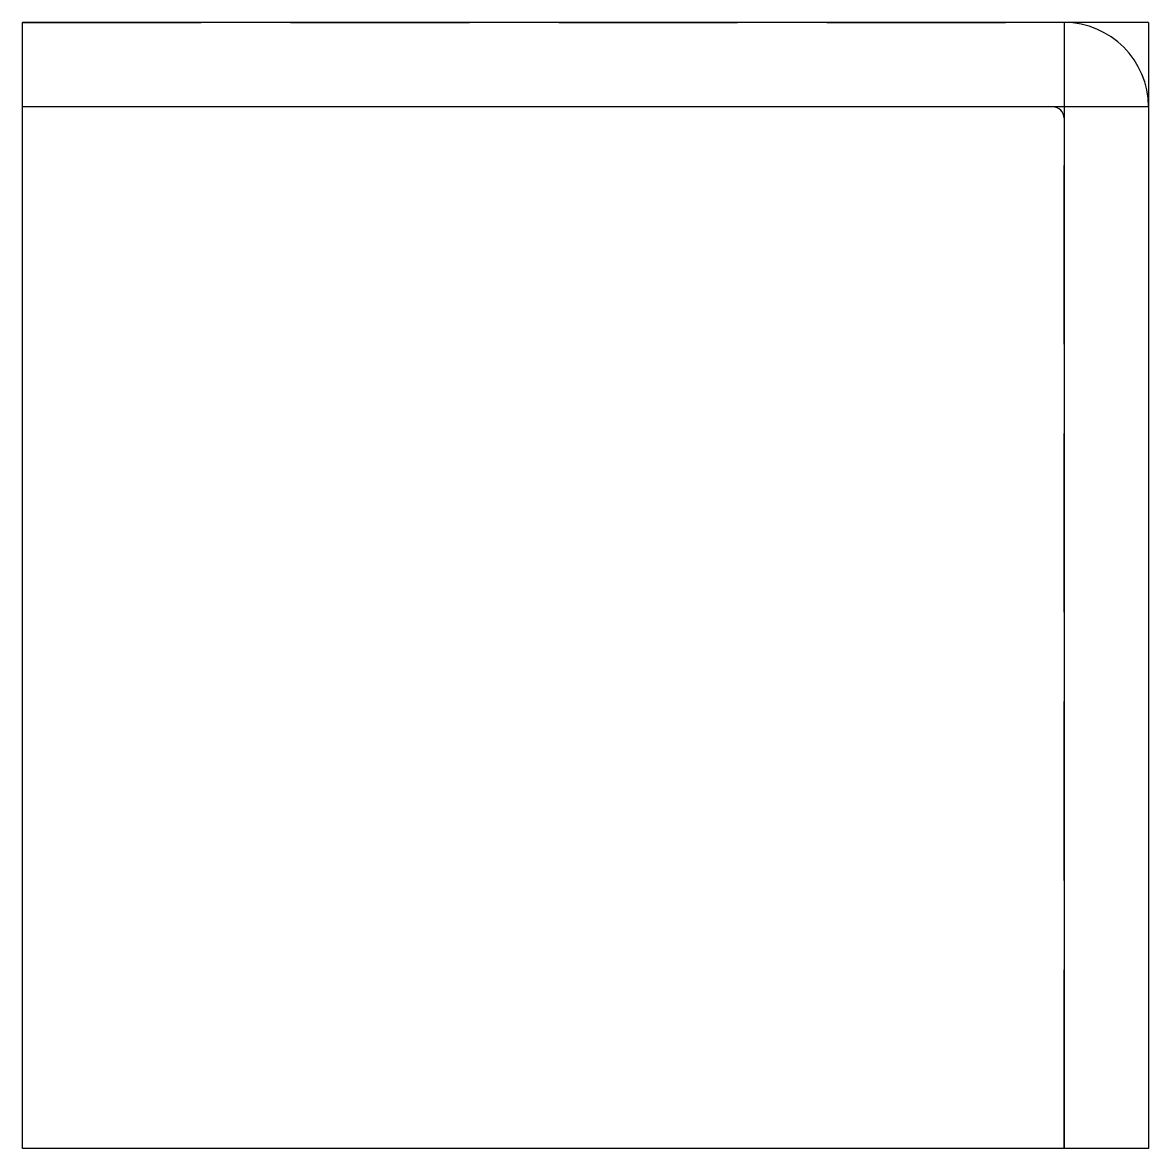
# Model space of a CAD drawing. Extents: x -696.8 to -656.8, y 578.1 to 618.1.
import ezdxf

# ---------------------------------------------------------------- set-up
doc = ezdxf.new("R2010")
doc.units = 0
doc.linetypes.add('HIDDEN', pattern=[9.525, 6.35, -3.175])
doc.layers.get('0').update_dxf_attribs({"linetype": 'CONTINUOUS'})

msp = doc.modelspace()

# ---------------------------------------------------------------- linework, layer by layer
at = {"linetype": 'CONTINUOUS'}
for p, q in [((-696.8, 578.13), (-696.8, 618.13)), ((-656.8, 618.13), (-696.8, 618.13)), ((-659.8, 618.13), (-659.8, 578.13)), ((-656.8, 618.13), (-656.8, 578.13)), ((-656.8, 615.13), (-696.8, 615.13)), ((-656.8, 578.13), (-696.8, 578.13))]:
    msp.add_line(p, q, dxfattribs=at)
at = {"linetype": 'HIDDEN'}
for p, q in [((-696.8, 618.13), (-659.8, 618.13)), ((-696.8, 615.13), (-696.8, 618.13)), ((-660.2, 615.13), (-696.8, 615.13)), ((-656.8, 615.13), (-656.8, 578.13)), ((-659.8, 578.13), (-659.8, 614.73)), ((-656.8, 578.13), (-659.8, 578.13))]:
    msp.add_line(p, q, dxfattribs=at)
at = {"linetype": 'CONTINUOUS'}
for centre, radius in [((-659.8, 615.13), 3), ((-660.2, 614.73), 0.4)]:
    msp.add_arc(centre, radius, 0, 90, dxfattribs=at)

doc.saveas('drawing.dxf')
